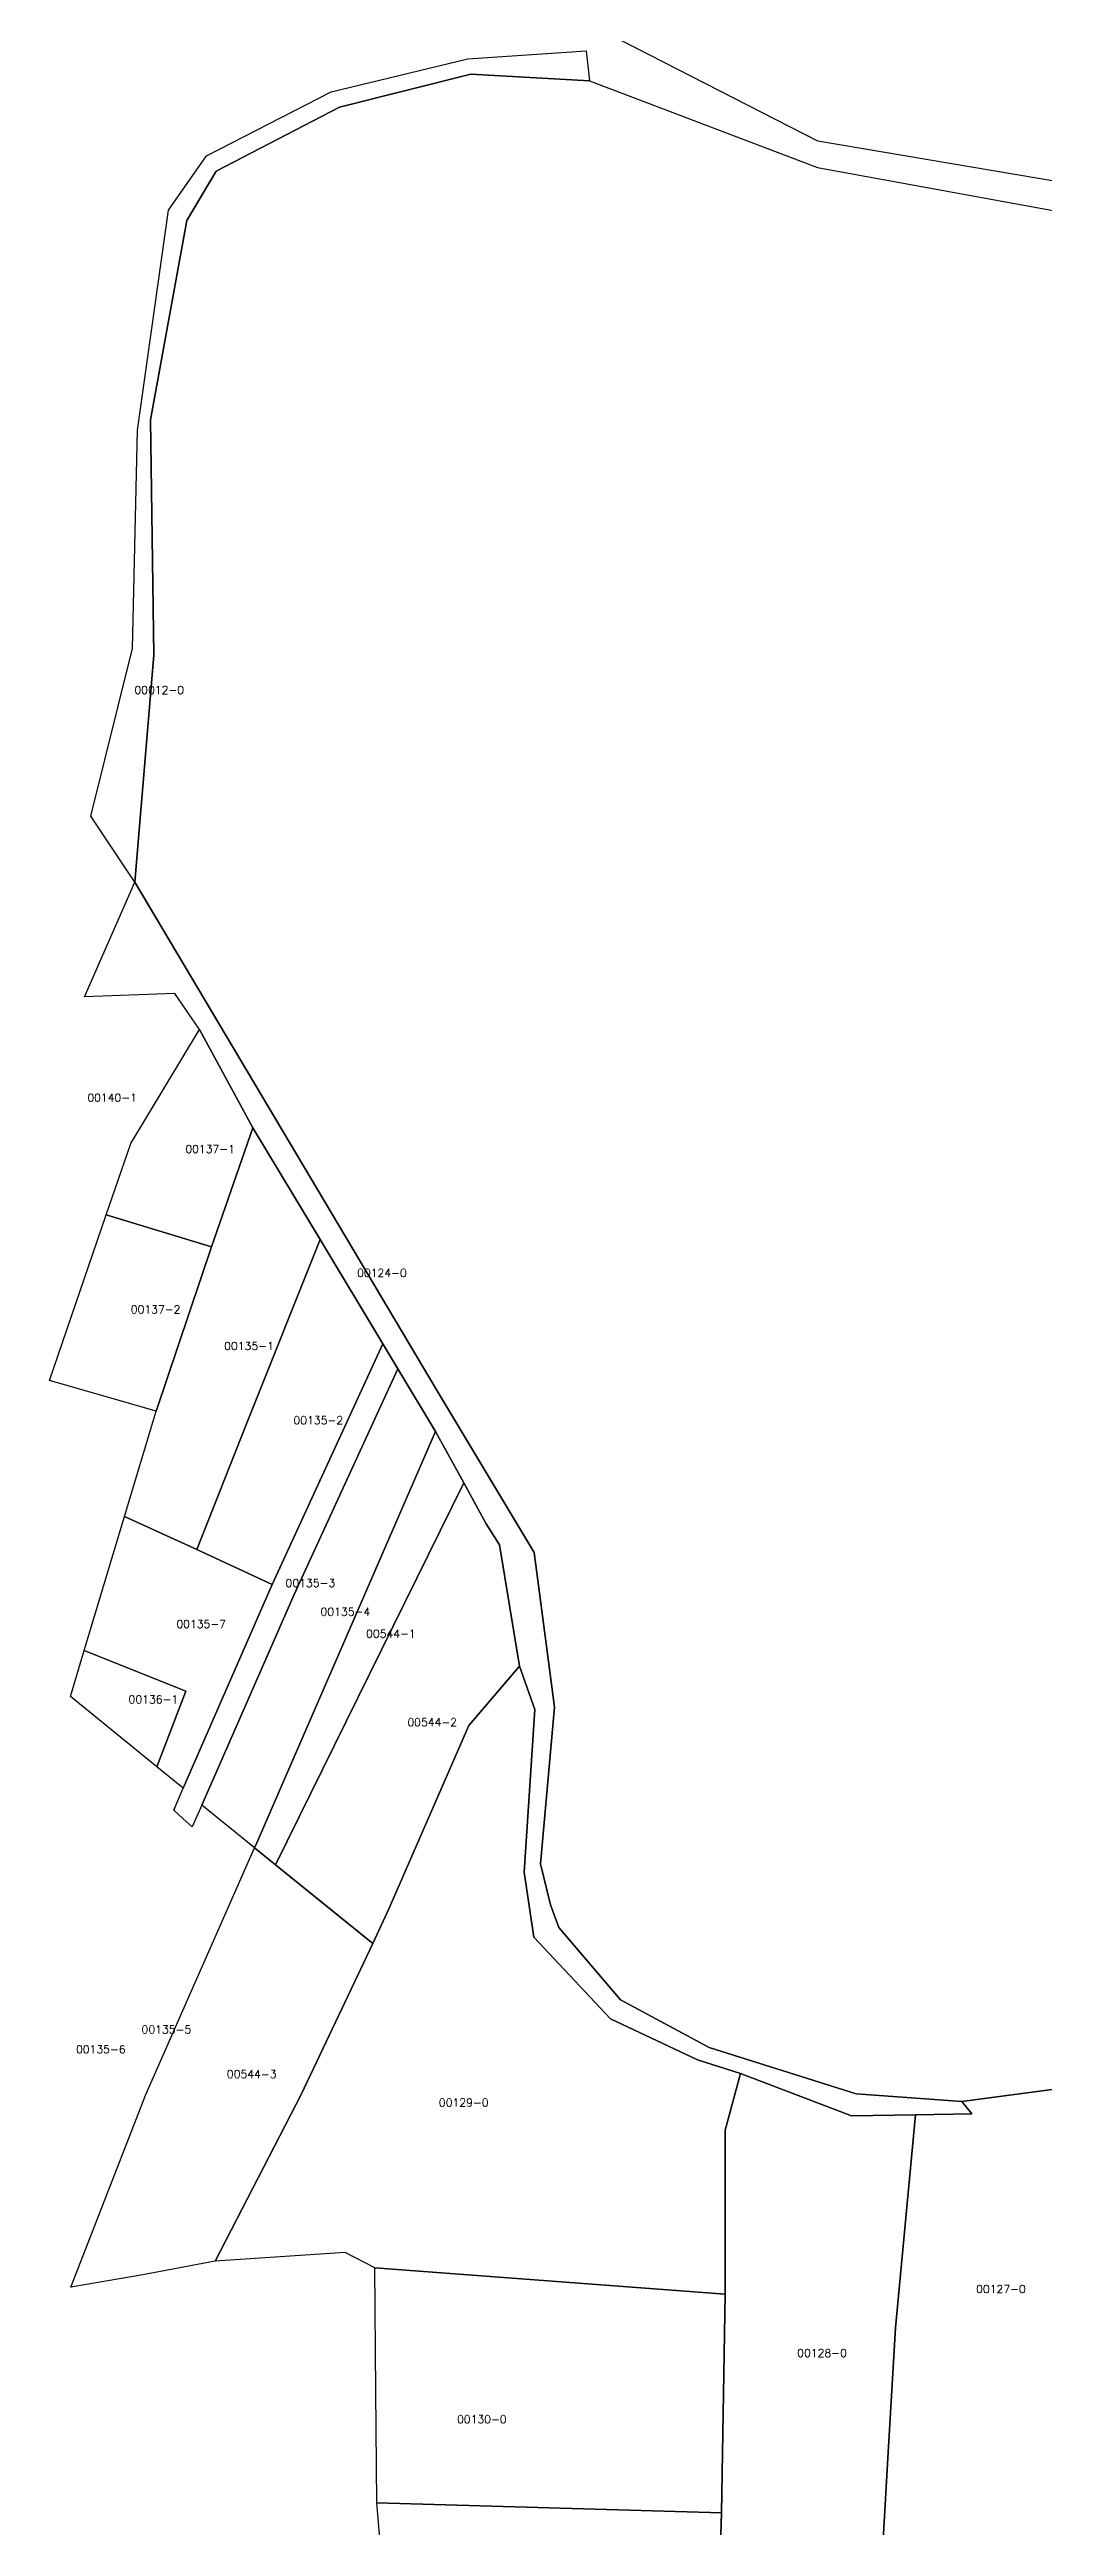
# Model space of a CAD drawing. Header units: metres. Extents: x 7423707 to 7427500, y 4706661 to 4708784.
# Drawn here: x 7423707.2 to 7423832.5, y 4707189 to 4707501.4 of the extents above; entities that cross this region are included whole.
import ezdxf

# ---------------------------------------------------------------- set-up
doc = ezdxf.new("R2010")
doc.units = ezdxf.units.M
doc.layers.add('Numrat_Parcelave', color=7, linetype='Continuous')
doc.layers.add('Parcelat_kadastrale2021', color=7, linetype='Continuous')
doc.styles.get("Standard").update_dxf_attribs({"font": 'simplex.shx'})

msp = doc.modelspace()

# ---------------------------------------------------------------- linework, layer by layer
at = {"layer": 'Parcelat_kadastrale2021'}
for points in [[(7424259.54, 4707504.66), (7424283.94, 4707479.66), (7424310.68, 4707456.85), (7424353.1, 4707423.75), (7424380.05, 4707397.83), (7424349.49, 4707404.94), (7424327.56, 4707409.49), (7424284.86, 4707409.49), (7424235.44, 4707411.57), (7424197.09, 4707412.19), (7424159.03, 4707422.73), (7424096.68, 4707436.41), (7424062.1, 4707445.52), (7424030.25, 4707450.9), (7424006.2, 4707453.39), (7423978.01, 4707462.51), (7423942.64, 4707471), (7423915.11, 4707474.73), (7423876.14, 4707479.5), (7423837.37, 4707484.27), (7423804.07, 4707489.87), (7423775.71, 4707504.38)], [(7423834.88, 4707244.26), (7423822.23, 4707242.59), (7423808.88, 4707243.54), (7423790.34, 4707249.4), (7423779.17, 4707255.4), (7423771.4, 4707264.54), (7423770.33, 4707267.37), (7423769.1, 4707272.55), (7423770.87, 4707292.32), (7423768.28, 4707311.82), (7423756.05, 4707332.22), (7423717.91, 4707396.4), (7423720.32, 4707425.05), (7423719.91, 4707454.71), (7423724.46, 4707479.88), (7423728.19, 4707486.1), (7423743.74, 4707494.19), (7423760.32, 4707498.34), (7423775.25, 4707497.51), (7423804.03, 4707486.58), (7423836.74, 4707480.58)]]:
    msp.add_lwpolyline(points, dxfattribs=at)
for points in [[(7423775.25, 4707497.51), (7423760.32, 4707498.34), (7423743.74, 4707494.19), (7423728.19, 4707486.1), (7423724.46, 4707479.88), (7423719.91, 4707454.71), (7423720.32, 4707425.05), (7423717.91, 4707396.4), (7423712.36, 4707404.75), (7423717.63, 4707425.88), (7423718.25, 4707453.43), (7423722.18, 4707481.18), (7423726.95, 4707488.03), (7423742.7, 4707496.12), (7423759.9, 4707500.27), (7423774.83, 4707501.3)], [(7423711.58, 4707381.94), (7423717.91, 4707396.4), (7423756.05, 4707332.22), (7423768.28, 4707311.82), (7423770.87, 4707292.32), (7423769.1, 4707272.55), (7423770.33, 4707267.37), (7423771.4, 4707264.54), (7423779.17, 4707255.4), (7423790.34, 4707249.4), (7423808.88, 4707243.54), (7423822.23, 4707242.59), (7423823.5, 4707241.02), (7423816.38, 4707240.9), (7423808.32, 4707240.78), (7423794.32, 4707246.09), (7423788.89, 4707247.83), (7423777.9, 4707253.02), (7423768.25, 4707263.29), (7423767.04, 4707271.5), (7423768.37, 4707292.04), (7423766.43, 4707297.48), (7423763.92, 4707312.81), (7423762.23, 4707315.47), (7423759.41, 4707320.62), (7423755.86, 4707327.11), (7423751.1, 4707335), (7423749.22, 4707338.14), (7423741.29, 4707351.32), (7423732.79, 4707365.4), (7423726.09, 4707377.82), (7423722.97, 4707382.37)], [(7423727.6, 4707350.4), (7423714.32, 4707354.42), (7423717.4, 4707363.45), (7423726.09, 4707377.82), (7423732.79, 4707365.4)], [(7423741.29, 4707351.32), (7423732.1, 4707328.27), (7423725.73, 4707312.21), (7423716.62, 4707316.39), (7423720.61, 4707329.67), (7423727.6, 4707350.4), (7423732.79, 4707365.4)], [(7423720.61, 4707329.67), (7423707.17, 4707333.52), (7423714.32, 4707354.42), (7423727.6, 4707350.4)], [(7423725.73, 4707312.21), (7423732.1, 4707328.27), (7423741.29, 4707351.32), (7423749.22, 4707338.14), (7423735.24, 4707307.81)], [(7423726.38, 4707279.98), (7423725.17, 4707277.24), (7423723.98, 4707278.28), (7423722.82, 4707279.34), (7423724, 4707282.11), (7423735.24, 4707307.81), (7423749.22, 4707338.14), (7423751.1, 4707335), (7423738.03, 4707306.54)], [(7423733.01, 4707274.58), (7423726.38, 4707279.98), (7423738.03, 4707306.54), (7423751.1, 4707335), (7423755.86, 4707327.11), (7423733.29, 4707275.22)], [(7423759.41, 4707320.62), (7423735.66, 4707272.44), (7423733.01, 4707274.58), (7423733.29, 4707275.22), (7423755.86, 4707327.11)], [(7423735.66, 4707272.44), (7423759.41, 4707320.62), (7423762.23, 4707315.47), (7423763.92, 4707312.81), (7423766.43, 4707297.48), (7423760.04, 4707289.99), (7423750.02, 4707266.96), (7423747.92, 4707262.51)], [(7423716.62, 4707316.39), (7423725.73, 4707312.21), (7423735.24, 4707307.81), (7423724, 4707282.11), (7423720.68, 4707284.81), (7423724.36, 4707294.33), (7423711.55, 4707299.49)], [(7423720.68, 4707284.81), (7423709.81, 4707293.67), (7423711.55, 4707299.49), (7423724.36, 4707294.33)], [(7423794.32, 4707246.09), (7423792.39, 4707238.96), (7423792.37, 4707218.27), (7423748.2, 4707221.6), (7423744.45, 4707223.54), (7423728.05, 4707222.45), (7423738.92, 4707243.44), (7423747.92, 4707262.51), (7423750.02, 4707266.96), (7423760.04, 4707289.99), (7423766.43, 4707297.48), (7423768.37, 4707292.04), (7423767.04, 4707271.5), (7423768.25, 4707263.29), (7423777.9, 4707253.02), (7423788.89, 4707247.83)], [(7423733.01, 4707274.58), (7423735.66, 4707272.44), (7423747.92, 4707262.51), (7423738.92, 4707243.44), (7423728.05, 4707222.45), (7423718.93, 4707220.72), (7423709.87, 4707219.15), (7423719.3, 4707243.44)], [(7423810.48, 4707155.69), (7423790.94, 4707158.62), (7423791.91, 4707190.68), (7423792.37, 4707218.27), (7423792.39, 4707238.96), (7423794.32, 4707246.09), (7423808.32, 4707240.78), (7423816.38, 4707240.9), (7423813.85, 4707214), (7423812.89, 4707197.58)], [(7423851.21, 4707190.23), (7423845.73, 4707184.07), (7423837.64, 4707186.97), (7423830.04, 4707187.46), (7423824.72, 4707184.44), (7423825.57, 4707170.3), (7423819.89, 4707157.75), (7423810.48, 4707155.69), (7423812.89, 4707197.58), (7423813.85, 4707214), (7423816.38, 4707240.9), (7423823.5, 4707241.02), (7423822.23, 4707242.59), (7423834.88, 4707244.26), (7423839, 4707228.98), (7423841.8, 4707222.63)], [(7423792.37, 4707218.27), (7423791.91, 4707190.68), (7423748.44, 4707191.95), (7423748.32, 4707206.05), (7423748.2, 4707221.6)], [(7423790.94, 4707158.62), (7423774.28, 4707156.56), (7423769.21, 4707162.36), (7423764.26, 4707165.74), (7423751.58, 4707165.02), (7423749.89, 4707176.01), (7423749.65, 4707177.57), (7423748.52, 4707190.94), (7423748.44, 4707191.95), (7423791.91, 4707190.68)]]:
    msp.add_lwpolyline(points, close=True, dxfattribs=at)

# ---------------------------------------------------------------- texts
at = {"layer": 'Numrat_Parcelave'}
for s, p in [('00012-0', (7423717.87, 4707420.14)), ('00140-1', (7423711.93, 4707368.72)), ('00137-1', (7423724.29, 4707362.23)), ('00124-0', (7423745.96, 4707346.61)), ('00137-2', (7423717.41, 4707342)), ('00135-1', (7423729.19, 4707337.39)), ('00135-2', (7423737.93, 4707328.02)), ('00135-3', (7423736.93, 4707307.48)), ('00135-4', (7423741.34, 4707303.86)), ('00135-7', (7423723.16, 4707302.31)), ('00544-1', (7423747.09, 4707301.09)), ('00136-1', (7423717.13, 4707292.8)), ('00544-2', (7423752.3, 4707289.92)), ('00135-5', (7423718.77, 4707251.16)), ('00135-6', (7423710.5, 4707248.66)), ('00544-3', (7423729.53, 4707245.53)), ('00129-0', (7423756.27, 4707241.94)), ('00127-0', (7423824.03, 4707218.42)), ('00128-0', (7423801.46, 4707210.34)), ('00130-0', (7423758.56, 4707201.99))]:
    msp.add_text(s, height=1, dxfattribs=at).set_placement(p)

doc.saveas('drawing.dxf')
